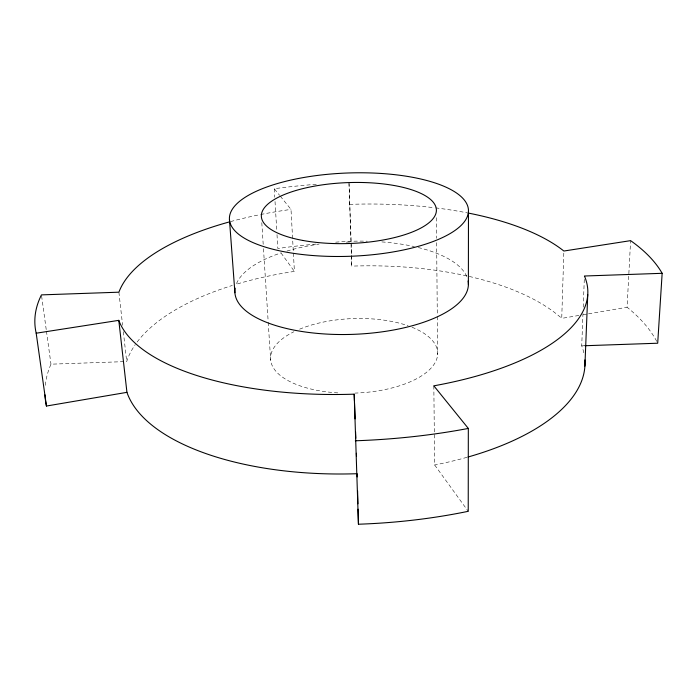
<?xml version="1.0" encoding="UTF-8"?>
<svg xmlns="http://www.w3.org/2000/svg" width="697" height="697" viewBox="0 0 697 697"><rect width="100%" height="100%" fill="white"/><g stroke="black" fill="none" stroke-linecap="round" stroke-linejoin="round"><path stroke-width="0.52" stroke-dasharray="3.48 2.61" d="M578.876 315.453L561.73 318.372L563.873 251.033M583.833 352.813A230.489 103.818 -2.1 0 0 581.725 345.843L582.971 313.615M583.223 307.168L584.382 277.084M656.74 341.364A310.348 141.177 -2.1 0 0 627.073 307.255L630.602 240.639M583.154 314.722L587.44 313.998M588.512 313.816L627.073 307.255M45.288 385.336A310.348 141.177 -2.1 0 1 50.977 364.174L126.688 361.56A230.489 103.818 -2.1 0 1 135.27 344.606M581.725 345.843L584.983 345.729M316.29 184.296A317.832 129.189 -2.1 0 0 274.261 188.721L279.619 195.343M280.29 196.162L291.006 209.405L294.404 271.403A230.489 103.818 -2.1 0 0 236.257 284.254M281.022 252.933L294.404 271.403M433.83 385.824L434.649 464.977L468.227 511.31M41.602 295.955L46.29 330.064M46.438 331.127L50.977 364.174M118.899 292.191L122.611 325.272M123.334 331.676L126.688 361.56M261.802 222.691L263.196 244.351M263.475 248.69L268.153 321.256M268.223 322.336L270.663 360.244M274.261 188.721L274.775 197.268M275.027 201.538L276.753 230.376M277.005 234.645L277.842 248.533A310.348 141.177 -2.1 0 1 317.998 243.924M348.988 182.457L351.149 241.964A310.348 141.177 -2.1 0 0 344.719 242.216M349.014 183.503L351.767 266.123A230.489 103.818 -2.1 0 1 561.73 318.372M351.175 243.009L351.767 266.123M436.418 217.673L436.601 238.304M436.636 242.643L437.298 315.392M437.307 316.482L437.646 354.485M467.016 457.302A230.489 103.818 -2.1 0 1 434.649 464.977M137.143 342.018A230.489 103.818 -2.1 0 1 232.284 285.465M412.005 327.25A83.614 37.263 -2.1 0 1 431.809 367.284A83.614 37.263 -2.1 0 1 355.052 393.091M337.792 392.881A83.614 37.263 -2.1 0 1 274.383 369.34A83.614 37.263 -2.1 0 1 293.899 331.755M299.623 329.176A83.614 37.263 -2.1 0 1 408.111 325.795M230.585 221.585A235.935 94.923 -2.1 0 1 259.685 214.72M260.704 214.51A235.935 94.923 -2.1 0 1 291.006 209.405M349.528 204.369A235.935 94.923 -2.1 0 1 434.597 207.767M435.634 207.889A235.935 94.923 -2.1 0 1 467.129 212.838M236.501 283.609A116.826 46.542 -2.1 0 1 281.135 252.872M286.972 251.033A116.826 46.542 -2.1 0 1 319.095 244.098M335.666 242.181A116.826 46.542 -2.1 0 1 367.319 241.188M381.86 241.911A116.826 46.542 -2.1 0 1 414.288 246.599M418.261 247.531A116.826 46.542 -2.1 0 1 467.095 277.38"/><path stroke-width="1.05" d="M468.375 284.62L468.462 211.13A119.596 41.654 -2.1 0 0 290.048 180.262A119.596 41.654 -2.1 0 0 288.305 252.506A119.596 41.654 -2.1 0 0 468.462 211.13M584.983 345.729L657.698 343.22L662.15 273.311L584.426 276.012A235.935 94.923 -2.1 0 1 433.83 385.824L468.323 428.428L468.227 511.31A310.348 141.177 -2.1 0 1 358.45 524.222L354.189 394.162A235.935 94.923 -2.1 0 1 118.786 320.35L36.192 333.21L46.455 406.037L126.941 392.341A230.489 103.818 -2.1 0 0 357.143 473.707L357.221 476.931M584.896 366.143L587.754 294.543M118.786 320.35L126.941 392.341M229.444 219.494L234.906 292.731M354.189 394.162L354.425 400.618M354.512 402.761L355.104 418.888M355.583 431.783L355.827 438.239M356.385 453.285L356.507 456.509M357.587 490.906L357.918 503.8M358.058 509.176L358.45 524.222M584.879 359.931A230.489 103.818 -2.1 0 1 468.053 457.005M46.455 406.037A310.348 141.177 -2.1 0 1 44.991 394.859M229.566 221.864A235.935 94.923 -2.1 0 0 118.899 292.191L41.454 294.883A317.832 129.189 -2.1 0 0 36.192 333.21M468.166 213.038A235.935 94.923 -2.1 0 1 563.873 251.033L630.602 240.639A317.832 129.189 -2.1 0 1 662.15 273.311M468.323 428.428A317.832 129.189 -2.1 0 1 355.331 440.783M468.096 280.961A116.826 46.542 -2.1 0 1 351.628 334.394A116.826 46.542 -2.1 0 1 235.15 288.149M302.838 240.448A87.569 30.45 -2.1 0 0 436.357 211.156A87.569 30.45 -2.1 0 0 307.438 187.545A87.569 30.45 -2.1 0 0 302.838 240.448"/></g></svg>
